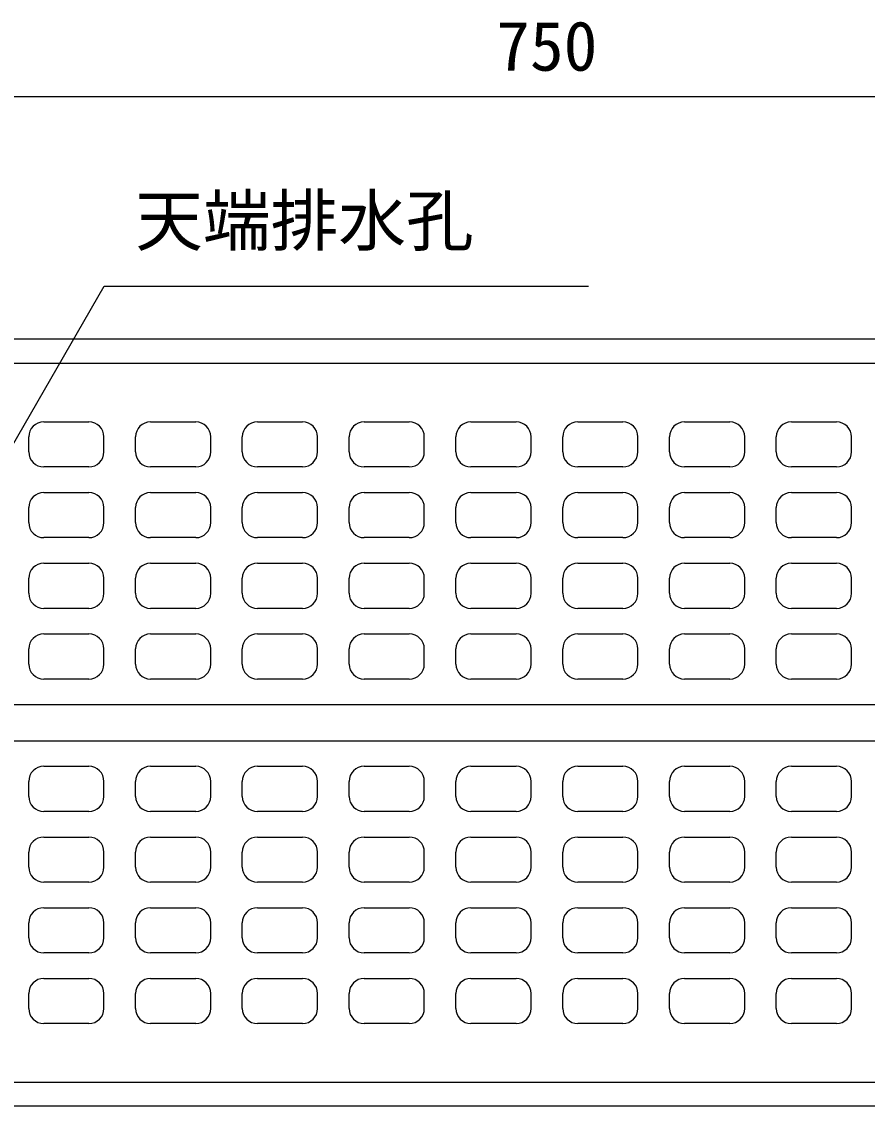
# Model space of a CAD drawing. Units: millimetres, scale not verified. Extents: x -12600 to 12600, y -5940 to 5940.
# Drawn here: x -10103 to -9541, y -5231 to -4510 of the extents above; entities that cross this region are included whole.
import ezdxf
from ezdxf.enums import TextEntityAlignment as Align

# ---------------------------------------------------------------- set-up
doc = ezdxf.new("R2010")
doc.units = ezdxf.units.MM
doc.header["$LTSCALE"] = 40
doc.linetypes.add('DOTTED', pattern=[1.75, 0.25, -1.5])
for name, color, linetype, lineweight in [('0-0_DIM', 7, 'Continuous', 25), ('0-2_HATCH', 6, 'Continuous', 25), ('0-5_OUTLINE', 3, 'Continuous', 25), ('0-6_OUTLINE2', 4, 'DOTTED', 25)]:
    doc.layers.add(name, color=color, linetype=linetype, lineweight=lineweight)
doc.styles.add('ＭＳ ゴシック', font='')
doc.styles.get('ＭＳ ゴシック').set_extended_font_data('MS Gothic')

msp = doc.modelspace()

# ---------------------------------------------------------------- linework, layer by layer
at = {"layer": '0-0_DIM'}
for p, q in [((-10209.2, -4963.52), (-10048.56, -4685.28)), ((-10048.56, -4685.28), (-9726.61, -4685.28))]:
    msp.add_line(p, q, dxfattribs=at)
msp.add_lwpolyline([(-8754.31, -4559.52), (-9129.31, -4559.52), (-9379.31, -4559.52), (-10129.31, -4559.52), (-10379.31, -4559.52), (-10754.31, -4559.52)], dxfattribs=at)
at = {"layer": '0-2_HATCH'}
for p, q in [((-10088.81, -4775.52), (-10058.81, -4775.52)), ((-10017.81, -4775.52), (-9987.81, -4775.52)), ((-9946.81, -4775.52), (-9916.81, -4775.52)), ((-9875.81, -4775.52), (-9845.81, -4775.52)), ((-9804.81, -4775.52), (-9774.81, -4775.52)), ((-9733.81, -4775.52), (-9703.81, -4775.52)), ((-9662.81, -4775.52), (-9632.81, -4775.52)), ((-9591.81, -4775.52), (-9561.81, -4775.52)), ((-10098.81, -4795.52), (-10098.81, -4785.52)), ((-10048.81, -4795.52), (-10048.81, -4785.52)), ((-10027.81, -4795.52), (-10027.81, -4785.52)), ((-9977.81, -4795.52), (-9977.81, -4785.52)), ((-9956.81, -4795.52), (-9956.81, -4785.52)), ((-9906.81, -4795.52), (-9906.81, -4785.52)), ((-9885.81, -4795.52), (-9885.81, -4785.52)), ((-9835.81, -4795.52), (-9835.81, -4785.52)), ((-9814.81, -4795.52), (-9814.81, -4785.52)), ((-9764.81, -4795.52), (-9764.81, -4785.52)), ((-9743.81, -4795.52), (-9743.81, -4785.52)), ((-9693.81, -4795.52), (-9693.81, -4785.52)), ((-9672.81, -4795.52), (-9672.81, -4785.52)), ((-9622.81, -4795.52), (-9622.81, -4785.52)), ((-9601.81, -4795.52), (-9601.81, -4785.52)), ((-9551.81, -4795.52), (-9551.81, -4785.52)), ((-10058.81, -4805.52), (-10088.81, -4805.52)), ((-9987.81, -4805.52), (-10017.81, -4805.52)), ((-9916.81, -4805.52), (-9946.81, -4805.52)), ((-9845.81, -4805.52), (-9875.81, -4805.52)), ((-9774.81, -4805.52), (-9804.81, -4805.52)), ((-9703.81, -4805.52), (-9733.81, -4805.52)), ((-9632.81, -4805.52), (-9662.81, -4805.52)), ((-9561.81, -4805.52), (-9591.81, -4805.52)), ((-10088.81, -4822.52), (-10058.81, -4822.52)), ((-10017.81, -4822.52), (-9987.81, -4822.52)), ((-9946.81, -4822.52), (-9916.81, -4822.52)), ((-9875.81, -4822.52), (-9845.81, -4822.52)), ((-9804.81, -4822.52), (-9774.81, -4822.52)), ((-9733.81, -4822.52), (-9703.81, -4822.52)), ((-9662.81, -4822.52), (-9632.81, -4822.52)), ((-9591.81, -4822.52), (-9561.81, -4822.52)), ((-10098.81, -4842.52), (-10098.81, -4832.52)), ((-10048.81, -4842.52), (-10048.81, -4832.52)), ((-10027.81, -4842.52), (-10027.81, -4832.52)), ((-9977.81, -4842.52), (-9977.81, -4832.52)), ((-9956.81, -4842.52), (-9956.81, -4832.52)), ((-9906.81, -4842.52), (-9906.81, -4832.52)), ((-9885.81, -4842.52), (-9885.81, -4832.52)), ((-9835.81, -4842.52), (-9835.81, -4832.52)), ((-9814.81, -4842.52), (-9814.81, -4832.52)), ((-9764.81, -4842.52), (-9764.81, -4832.52)), ((-9743.81, -4842.52), (-9743.81, -4832.52)), ((-9693.81, -4842.52), (-9693.81, -4832.52)), ((-9672.81, -4842.52), (-9672.81, -4832.52)), ((-9622.81, -4842.52), (-9622.81, -4832.52)), ((-9601.81, -4842.52), (-9601.81, -4832.52)), ((-9551.81, -4842.52), (-9551.81, -4832.52)), ((-10058.81, -4852.52), (-10088.81, -4852.52)), ((-9987.81, -4852.52), (-10017.81, -4852.52)), ((-9916.81, -4852.52), (-9946.81, -4852.52)), ((-9845.81, -4852.52), (-9875.81, -4852.52)), ((-9774.81, -4852.52), (-9804.81, -4852.52)), ((-9703.81, -4852.52), (-9733.81, -4852.52)), ((-9632.81, -4852.52), (-9662.81, -4852.52)), ((-9561.81, -4852.52), (-9591.81, -4852.52)), ((-10088.81, -4869.52), (-10058.81, -4869.52)), ((-10017.81, -4869.52), (-9987.81, -4869.52)), ((-9946.81, -4869.52), (-9916.81, -4869.52)), ((-9875.81, -4869.52), (-9845.81, -4869.52)), ((-9804.81, -4869.52), (-9774.81, -4869.52)), ((-9733.81, -4869.52), (-9703.81, -4869.52)), ((-9662.81, -4869.52), (-9632.81, -4869.52)), ((-9591.81, -4869.52), (-9561.81, -4869.52)), ((-10098.81, -4889.52), (-10098.81, -4879.52)), ((-10048.81, -4889.52), (-10048.81, -4879.52)), ((-10027.81, -4889.52), (-10027.81, -4879.52)), ((-9977.81, -4889.52), (-9977.81, -4879.52)), ((-9956.81, -4889.52), (-9956.81, -4879.52)), ((-9906.81, -4889.52), (-9906.81, -4879.52)), ((-9885.81, -4889.52), (-9885.81, -4879.52)), ((-9835.81, -4889.52), (-9835.81, -4879.52)), ((-9814.81, -4889.52), (-9814.81, -4879.52)), ((-9764.81, -4889.52), (-9764.81, -4879.52)), ((-9743.81, -4889.52), (-9743.81, -4879.52)), ((-9693.81, -4889.52), (-9693.81, -4879.52)), ((-9672.81, -4889.52), (-9672.81, -4879.52)), ((-9622.81, -4889.52), (-9622.81, -4879.52)), ((-9601.81, -4889.52), (-9601.81, -4879.52)), ((-9551.81, -4889.52), (-9551.81, -4879.52)), ((-10058.81, -4899.52), (-10088.81, -4899.52)), ((-9987.81, -4899.52), (-10017.81, -4899.52)), ((-9916.81, -4899.52), (-9946.81, -4899.52)), ((-9845.81, -4899.52), (-9875.81, -4899.52)), ((-9774.81, -4899.52), (-9804.81, -4899.52)), ((-9703.81, -4899.52), (-9733.81, -4899.52)), ((-9632.81, -4899.52), (-9662.81, -4899.52)), ((-9561.81, -4899.52), (-9591.81, -4899.52)), ((-10088.81, -4916.52), (-10058.81, -4916.52)), ((-10017.81, -4916.52), (-9987.81, -4916.52)), ((-9946.81, -4916.52), (-9916.81, -4916.52)), ((-9875.81, -4916.52), (-9845.81, -4916.52)), ((-9804.81, -4916.52), (-9774.81, -4916.52)), ((-9733.81, -4916.52), (-9703.81, -4916.52)), ((-9662.81, -4916.52), (-9632.81, -4916.52)), ((-9591.81, -4916.52), (-9561.81, -4916.52)), ((-10098.81, -4936.52), (-10098.81, -4926.52)), ((-10048.81, -4936.52), (-10048.81, -4926.52)), ((-10027.81, -4936.52), (-10027.81, -4926.52)), ((-9977.81, -4936.52), (-9977.81, -4926.52)), ((-9956.81, -4936.52), (-9956.81, -4926.52)), ((-9906.81, -4936.52), (-9906.81, -4926.52)), ((-9885.81, -4936.52), (-9885.81, -4926.52)), ((-9835.81, -4936.52), (-9835.81, -4926.52)), ((-9814.81, -4936.52), (-9814.81, -4926.52)), ((-9764.81, -4936.52), (-9764.81, -4926.52)), ((-9743.81, -4936.52), (-9743.81, -4926.52)), ((-9693.81, -4936.52), (-9693.81, -4926.52)), ((-9672.81, -4936.52), (-9672.81, -4926.52)), ((-9622.81, -4936.52), (-9622.81, -4926.52)), ((-9601.81, -4936.52), (-9601.81, -4926.52)), ((-9551.81, -4936.52), (-9551.81, -4926.52)), ((-10058.81, -4946.52), (-10088.81, -4946.52)), ((-9987.81, -4946.52), (-10017.81, -4946.52)), ((-9916.81, -4946.52), (-9946.81, -4946.52)), ((-9845.81, -4946.52), (-9875.81, -4946.52)), ((-9774.81, -4946.52), (-9804.81, -4946.52)), ((-9703.81, -4946.52), (-9733.81, -4946.52)), ((-9632.81, -4946.52), (-9662.81, -4946.52)), ((-9561.81, -4946.52), (-9591.81, -4946.52)), ((-10088.81, -5004.52), (-10058.81, -5004.52)), ((-10017.81, -5004.52), (-9987.81, -5004.52)), ((-9946.81, -5004.52), (-9916.81, -5004.52)), ((-9875.81, -5004.52), (-9845.81, -5004.52)), ((-9804.81, -5004.52), (-9774.81, -5004.52)), ((-9733.81, -5004.52), (-9703.81, -5004.52)), ((-9662.81, -5004.52), (-9632.81, -5004.52)), ((-9591.81, -5004.52), (-9561.81, -5004.52)), ((-10098.81, -5024.52), (-10098.81, -5014.52)), ((-10048.81, -5024.52), (-10048.81, -5014.52)), ((-10027.81, -5024.52), (-10027.81, -5014.52)), ((-9977.81, -5024.52), (-9977.81, -5014.52)), ((-9956.81, -5024.52), (-9956.81, -5014.52)), ((-9906.81, -5024.52), (-9906.81, -5014.52)), ((-9885.81, -5024.52), (-9885.81, -5014.52)), ((-9835.81, -5024.52), (-9835.81, -5014.52)), ((-9814.81, -5024.52), (-9814.81, -5014.52)), ((-9764.81, -5024.52), (-9764.81, -5014.52)), ((-9743.81, -5024.52), (-9743.81, -5014.52)), ((-9693.81, -5024.52), (-9693.81, -5014.52)), ((-9672.81, -5024.52), (-9672.81, -5014.52)), ((-9622.81, -5024.52), (-9622.81, -5014.52)), ((-9601.81, -5024.52), (-9601.81, -5014.52)), ((-9551.81, -5024.52), (-9551.81, -5014.52)), ((-10058.81, -5034.52), (-10088.81, -5034.52)), ((-9987.81, -5034.52), (-10017.81, -5034.52)), ((-9916.81, -5034.52), (-9946.81, -5034.52)), ((-9845.81, -5034.52), (-9875.81, -5034.52)), ((-9774.81, -5034.52), (-9804.81, -5034.52)), ((-9703.81, -5034.52), (-9733.81, -5034.52)), ((-9632.81, -5034.52), (-9662.81, -5034.52)), ((-9561.81, -5034.52), (-9591.81, -5034.52)), ((-10088.81, -5051.52), (-10058.81, -5051.52)), ((-10017.81, -5051.52), (-9987.81, -5051.52)), ((-9946.81, -5051.52), (-9916.81, -5051.52)), ((-9875.81, -5051.52), (-9845.81, -5051.52)), ((-9804.81, -5051.52), (-9774.81, -5051.52)), ((-9733.81, -5051.52), (-9703.81, -5051.52)), ((-9662.81, -5051.52), (-9632.81, -5051.52)), ((-9591.81, -5051.52), (-9561.81, -5051.52)), ((-10098.81, -5071.52), (-10098.81, -5061.52)), ((-10048.81, -5071.52), (-10048.81, -5061.52)), ((-10027.81, -5071.52), (-10027.81, -5061.52)), ((-9977.81, -5071.52), (-9977.81, -5061.52)), ((-9956.81, -5071.52), (-9956.81, -5061.52)), ((-9906.81, -5071.52), (-9906.81, -5061.52)), ((-9885.81, -5071.52), (-9885.81, -5061.52)), ((-9835.81, -5071.52), (-9835.81, -5061.52)), ((-9814.81, -5071.52), (-9814.81, -5061.52)), ((-9764.81, -5071.52), (-9764.81, -5061.52)), ((-9743.81, -5071.52), (-9743.81, -5061.52)), ((-9693.81, -5071.52), (-9693.81, -5061.52)), ((-9672.81, -5071.52), (-9672.81, -5061.52)), ((-9622.81, -5071.52), (-9622.81, -5061.52)), ((-9601.81, -5071.52), (-9601.81, -5061.52)), ((-9551.81, -5071.52), (-9551.81, -5061.52)), ((-10058.81, -5081.52), (-10088.81, -5081.52)), ((-9987.81, -5081.52), (-10017.81, -5081.52)), ((-9916.81, -5081.52), (-9946.81, -5081.52)), ((-9845.81, -5081.52), (-9875.81, -5081.52)), ((-9774.81, -5081.52), (-9804.81, -5081.52)), ((-9703.81, -5081.52), (-9733.81, -5081.52)), ((-9632.81, -5081.52), (-9662.81, -5081.52)), ((-9561.81, -5081.52), (-9591.81, -5081.52)), ((-10088.81, -5098.52), (-10058.81, -5098.52)), ((-10017.81, -5098.52), (-9987.81, -5098.52)), ((-9946.81, -5098.52), (-9916.81, -5098.52)), ((-9875.81, -5098.52), (-9845.81, -5098.52)), ((-9804.81, -5098.52), (-9774.81, -5098.52)), ((-9733.81, -5098.52), (-9703.81, -5098.52)), ((-9662.81, -5098.52), (-9632.81, -5098.52)), ((-9591.81, -5098.52), (-9561.81, -5098.52)), ((-10098.81, -5118.52), (-10098.81, -5108.52)), ((-10048.81, -5118.52), (-10048.81, -5108.52)), ((-10027.81, -5118.52), (-10027.81, -5108.52)), ((-9977.81, -5118.52), (-9977.81, -5108.52)), ((-9956.81, -5118.52), (-9956.81, -5108.52)), ((-9906.81, -5118.52), (-9906.81, -5108.52)), ((-9885.81, -5118.52), (-9885.81, -5108.52)), ((-9835.81, -5118.52), (-9835.81, -5108.52)), ((-9814.81, -5118.52), (-9814.81, -5108.52)), ((-9764.81, -5118.52), (-9764.81, -5108.52)), ((-9743.81, -5118.52), (-9743.81, -5108.52)), ((-9693.81, -5118.52), (-9693.81, -5108.52)), ((-9672.81, -5118.52), (-9672.81, -5108.52)), ((-9622.81, -5118.52), (-9622.81, -5108.52)), ((-9601.81, -5118.52), (-9601.81, -5108.52)), ((-9551.81, -5118.52), (-9551.81, -5108.52)), ((-10058.81, -5128.52), (-10088.81, -5128.52)), ((-9987.81, -5128.52), (-10017.81, -5128.52)), ((-9916.81, -5128.52), (-9946.81, -5128.52)), ((-9845.81, -5128.52), (-9875.81, -5128.52)), ((-9774.81, -5128.52), (-9804.81, -5128.52)), ((-9703.81, -5128.52), (-9733.81, -5128.52)), ((-9632.81, -5128.52), (-9662.81, -5128.52)), ((-9561.81, -5128.52), (-9591.81, -5128.52)), ((-10088.81, -5145.52), (-10058.81, -5145.52)), ((-10017.81, -5145.52), (-9987.81, -5145.52)), ((-9946.81, -5145.52), (-9916.81, -5145.52)), ((-9875.81, -5145.52), (-9845.81, -5145.52)), ((-9804.81, -5145.52), (-9774.81, -5145.52)), ((-9733.81, -5145.52), (-9703.81, -5145.52)), ((-9662.81, -5145.52), (-9632.81, -5145.52)), ((-9591.81, -5145.52), (-9561.81, -5145.52)), ((-10098.81, -5165.52), (-10098.81, -5155.52)), ((-10048.81, -5165.52), (-10048.81, -5155.52)), ((-10027.81, -5165.52), (-10027.81, -5155.52)), ((-9977.81, -5165.52), (-9977.81, -5155.52)), ((-9956.81, -5165.52), (-9956.81, -5155.52)), ((-9906.81, -5165.52), (-9906.81, -5155.52)), ((-9885.81, -5165.52), (-9885.81, -5155.52)), ((-9835.81, -5165.52), (-9835.81, -5155.52)), ((-9814.81, -5165.52), (-9814.81, -5155.52)), ((-9764.81, -5165.52), (-9764.81, -5155.52)), ((-9743.81, -5165.52), (-9743.81, -5155.52)), ((-9693.81, -5165.52), (-9693.81, -5155.52)), ((-9672.81, -5165.52), (-9672.81, -5155.52)), ((-9622.81, -5165.52), (-9622.81, -5155.52)), ((-9601.81, -5165.52), (-9601.81, -5155.52)), ((-9551.81, -5165.52), (-9551.81, -5155.52)), ((-10058.81, -5175.52), (-10088.81, -5175.52)), ((-9987.81, -5175.52), (-10017.81, -5175.52)), ((-9916.81, -5175.52), (-9946.81, -5175.52)), ((-9845.81, -5175.52), (-9875.81, -5175.52)), ((-9774.81, -5175.52), (-9804.81, -5175.52)), ((-9703.81, -5175.52), (-9733.81, -5175.52)), ((-9632.81, -5175.52), (-9662.81, -5175.52)), ((-9561.81, -5175.52), (-9591.81, -5175.52))]:
    msp.add_line(p, q, dxfattribs=at)
for centre, start, end in [((-10088.81, -4785.52), 90, 180), ((-10058.81, -4785.52), 0, 90), ((-10017.81, -4785.52), 90, 180), ((-9987.81, -4785.52), 0, 90), ((-9946.81, -4785.52), 90, 180), ((-9916.81, -4785.52), 0, 90), ((-9875.81, -4785.52), 90, 180), ((-9845.81, -4785.52), 0, 90), ((-9804.81, -4785.52), 90, 180), ((-9774.81, -4785.52), 0, 90), ((-9733.81, -4785.52), 90, 180), ((-9703.81, -4785.52), 0, 90), ((-9662.81, -4785.52), 90, 180), ((-9632.81, -4785.52), 0, 90), ((-9591.81, -4785.52), 90, 180), ((-9561.81, -4785.52), 0, 90), ((-10088.81, -4795.52), 180, 270), ((-10058.81, -4795.52), 270, 0), ((-10017.81, -4795.52), 180, 270), ((-9987.81, -4795.52), 270, 0), ((-9946.81, -4795.52), 180, 270), ((-9916.81, -4795.52), 270, 0), ((-9875.81, -4795.52), 180, 270), ((-9845.81, -4795.52), 270, 0), ((-9804.81, -4795.52), 180, 270), ((-9774.81, -4795.52), 270, 0), ((-9733.81, -4795.52), 180, 270), ((-9703.81, -4795.52), 270, 0), ((-9662.81, -4795.52), 180, 270), ((-9632.81, -4795.52), 270, 0), ((-9591.81, -4795.52), 180, 270), ((-9561.81, -4795.52), 270, 0), ((-10088.81, -4832.52), 90, 180), ((-10058.81, -4832.52), 0, 90), ((-10017.81, -4832.52), 90, 180), ((-9987.81, -4832.52), 0, 90), ((-9946.81, -4832.52), 90, 180), ((-9916.81, -4832.52), 0, 90), ((-9875.81, -4832.52), 90, 180), ((-9845.81, -4832.52), 0, 90), ((-9804.81, -4832.52), 90, 180), ((-9774.81, -4832.52), 0, 90), ((-9733.81, -4832.52), 90, 180), ((-9703.81, -4832.52), 0, 90), ((-9662.81, -4832.52), 90, 180), ((-9632.81, -4832.52), 0, 90), ((-9591.81, -4832.52), 90, 180), ((-9561.81, -4832.52), 0, 90), ((-10088.81, -4842.52), 180, 270), ((-10058.81, -4842.52), 270, 0), ((-10017.81, -4842.52), 180, 270), ((-9987.81, -4842.52), 270, 0), ((-9946.81, -4842.52), 180, 270), ((-9916.81, -4842.52), 270, 0), ((-9875.81, -4842.52), 180, 270), ((-9845.81, -4842.52), 270, 0), ((-9804.81, -4842.52), 180, 270), ((-9774.81, -4842.52), 270, 0), ((-9733.81, -4842.52), 180, 270), ((-9703.81, -4842.52), 270, 0), ((-9662.81, -4842.52), 180, 270), ((-9632.81, -4842.52), 270, 0), ((-9591.81, -4842.52), 180, 270), ((-9561.81, -4842.52), 270, 0), ((-10088.81, -4879.52), 90, 180), ((-10058.81, -4879.52), 0, 90), ((-10017.81, -4879.52), 90, 180), ((-9987.81, -4879.52), 0, 90), ((-9946.81, -4879.52), 90, 180), ((-9916.81, -4879.52), 0, 90), ((-9875.81, -4879.52), 90, 180), ((-9845.81, -4879.52), 0, 90), ((-9804.81, -4879.52), 90, 180), ((-9774.81, -4879.52), 0, 90), ((-9733.81, -4879.52), 90, 180), ((-9703.81, -4879.52), 0, 90), ((-9662.81, -4879.52), 90, 180), ((-9632.81, -4879.52), 0, 90), ((-9591.81, -4879.52), 90, 180), ((-9561.81, -4879.52), 0, 90), ((-10088.81, -4889.52), 180, 270), ((-10058.81, -4889.52), 270, 0), ((-10017.81, -4889.52), 180, 270), ((-9987.81, -4889.52), 270, 0), ((-9946.81, -4889.52), 180, 270), ((-9916.81, -4889.52), 270, 0), ((-9875.81, -4889.52), 180, 270), ((-9845.81, -4889.52), 270, 0), ((-9804.81, -4889.52), 180, 270), ((-9774.81, -4889.52), 270, 0), ((-9733.81, -4889.52), 180, 270), ((-9703.81, -4889.52), 270, 0), ((-9662.81, -4889.52), 180, 270), ((-9632.81, -4889.52), 270, 0), ((-9591.81, -4889.52), 180, 270), ((-9561.81, -4889.52), 270, 0), ((-10088.81, -4926.52), 90, 180), ((-10058.81, -4926.52), 0, 90), ((-10017.81, -4926.52), 90, 180), ((-9987.81, -4926.52), 0, 90), ((-9946.81, -4926.52), 90, 180), ((-9916.81, -4926.52), 0, 90), ((-9875.81, -4926.52), 90, 180), ((-9845.81, -4926.52), 0, 90), ((-9804.81, -4926.52), 90, 180), ((-9774.81, -4926.52), 0, 90), ((-9733.81, -4926.52), 90, 180), ((-9703.81, -4926.52), 0, 90), ((-9662.81, -4926.52), 90, 180), ((-9632.81, -4926.52), 0, 90), ((-9591.81, -4926.52), 90, 180), ((-9561.81, -4926.52), 0, 90), ((-10088.81, -4936.52), 180, 270), ((-10058.81, -4936.52), 270, 0), ((-10017.81, -4936.52), 180, 270), ((-9987.81, -4936.52), 270, 0), ((-9946.81, -4936.52), 180, 270), ((-9916.81, -4936.52), 270, 0), ((-9875.81, -4936.52), 180, 270), ((-9845.81, -4936.52), 270, 0), ((-9804.81, -4936.52), 180, 270), ((-9774.81, -4936.52), 270, 0), ((-9733.81, -4936.52), 180, 270), ((-9703.81, -4936.52), 270, 0), ((-9662.81, -4936.52), 180, 270), ((-9632.81, -4936.52), 270, 0), ((-9591.81, -4936.52), 180, 270), ((-9561.81, -4936.52), 270, 0), ((-10088.81, -5014.52), 90, 180), ((-10058.81, -5014.52), 0, 90), ((-10017.81, -5014.52), 90, 180), ((-9987.81, -5014.52), 0, 90), ((-9946.81, -5014.52), 90, 180), ((-9916.81, -5014.52), 0, 90), ((-9875.81, -5014.52), 90, 180), ((-9845.81, -5014.52), 0, 90), ((-9804.81, -5014.52), 90, 180), ((-9774.81, -5014.52), 0, 90), ((-9733.81, -5014.52), 90, 180), ((-9703.81, -5014.52), 0, 90), ((-9662.81, -5014.52), 90, 180), ((-9632.81, -5014.52), 0, 90), ((-9591.81, -5014.52), 90, 180), ((-9561.81, -5014.52), 0, 90), ((-10088.81, -5024.52), 180, 270), ((-10058.81, -5024.52), 270, 0), ((-10017.81, -5024.52), 180, 270), ((-9987.81, -5024.52), 270, 0), ((-9946.81, -5024.52), 180, 270), ((-9916.81, -5024.52), 270, 0), ((-9875.81, -5024.52), 180, 270), ((-9845.81, -5024.52), 270, 0), ((-9804.81, -5024.52), 180, 270), ((-9774.81, -5024.52), 270, 0), ((-9733.81, -5024.52), 180, 270), ((-9703.81, -5024.52), 270, 0), ((-9662.81, -5024.52), 180, 270), ((-9632.81, -5024.52), 270, 0), ((-9591.81, -5024.52), 180, 270), ((-9561.81, -5024.52), 270, 0), ((-10088.81, -5061.52), 90, 180), ((-10058.81, -5061.52), 0, 90), ((-10017.81, -5061.52), 90, 180), ((-9987.81, -5061.52), 0, 90), ((-9946.81, -5061.52), 90, 180), ((-9916.81, -5061.52), 0, 90), ((-9875.81, -5061.52), 90, 180), ((-9845.81, -5061.52), 0, 90), ((-9804.81, -5061.52), 90, 180), ((-9774.81, -5061.52), 0, 90), ((-9733.81, -5061.52), 90, 180), ((-9703.81, -5061.52), 0, 90), ((-9662.81, -5061.52), 90, 180), ((-9632.81, -5061.52), 0, 90), ((-9591.81, -5061.52), 90, 180), ((-9561.81, -5061.52), 0, 90), ((-10088.81, -5071.52), 180, 270), ((-10058.81, -5071.52), 270, 0), ((-10017.81, -5071.52), 180, 270), ((-9987.81, -5071.52), 270, 0), ((-9946.81, -5071.52), 180, 270), ((-9916.81, -5071.52), 270, 0), ((-9875.81, -5071.52), 180, 270), ((-9845.81, -5071.52), 270, 0), ((-9804.81, -5071.52), 180, 270), ((-9774.81, -5071.52), 270, 0), ((-9733.81, -5071.52), 180, 270), ((-9703.81, -5071.52), 270, 0), ((-9662.81, -5071.52), 180, 270), ((-9632.81, -5071.52), 270, 0), ((-9591.81, -5071.52), 180, 270), ((-9561.81, -5071.52), 270, 0), ((-10088.81, -5108.52), 90, 180), ((-10058.81, -5108.52), 0, 90), ((-10017.81, -5108.52), 90, 180), ((-9987.81, -5108.52), 0, 90), ((-9946.81, -5108.52), 90, 180), ((-9916.81, -5108.52), 0, 90), ((-9875.81, -5108.52), 90, 180), ((-9845.81, -5108.52), 0, 90), ((-9804.81, -5108.52), 90, 180), ((-9774.81, -5108.52), 0, 90), ((-9733.81, -5108.52), 90, 180), ((-9703.81, -5108.52), 0, 90), ((-9662.81, -5108.52), 90, 180), ((-9632.81, -5108.52), 0, 90), ((-9591.81, -5108.52), 90, 180), ((-9561.81, -5108.52), 0, 90), ((-10088.81, -5118.52), 180, 270), ((-10058.81, -5118.52), 270, 0), ((-10017.81, -5118.52), 180, 270), ((-9987.81, -5118.52), 270, 0), ((-9946.81, -5118.52), 180, 270), ((-9916.81, -5118.52), 270, 0), ((-9875.81, -5118.52), 180, 270), ((-9845.81, -5118.52), 270, 0), ((-9804.81, -5118.52), 180, 270), ((-9774.81, -5118.52), 270, 0), ((-9733.81, -5118.52), 180, 270), ((-9703.81, -5118.52), 270, 0), ((-9662.81, -5118.52), 180, 270), ((-9632.81, -5118.52), 270, 0), ((-9591.81, -5118.52), 180, 270), ((-9561.81, -5118.52), 270, 0), ((-10088.81, -5155.52), 90, 180), ((-10058.81, -5155.52), 0, 90), ((-10017.81, -5155.52), 90, 180), ((-9987.81, -5155.52), 0, 90), ((-9946.81, -5155.52), 90, 180), ((-9916.81, -5155.52), 0, 90), ((-9875.81, -5155.52), 90, 180), ((-9845.81, -5155.52), 0, 90), ((-9804.81, -5155.52), 90, 180), ((-9774.81, -5155.52), 0, 90), ((-9733.81, -5155.52), 90, 180), ((-9703.81, -5155.52), 0, 90), ((-9662.81, -5155.52), 90, 180), ((-9632.81, -5155.52), 0, 90), ((-9591.81, -5155.52), 90, 180), ((-9561.81, -5155.52), 0, 90), ((-10088.81, -5165.52), 180, 270), ((-10058.81, -5165.52), 270, 0), ((-10017.81, -5165.52), 180, 270), ((-9987.81, -5165.52), 270, 0), ((-9946.81, -5165.52), 180, 270), ((-9916.81, -5165.52), 270, 0), ((-9875.81, -5165.52), 180, 270), ((-9845.81, -5165.52), 270, 0), ((-9804.81, -5165.52), 180, 270), ((-9774.81, -5165.52), 270, 0), ((-9733.81, -5165.52), 180, 270), ((-9703.81, -5165.52), 270, 0), ((-9662.81, -5165.52), 180, 270), ((-9632.81, -5165.52), 270, 0), ((-9591.81, -5165.52), 180, 270), ((-9561.81, -5165.52), 270, 0)]:
    msp.add_arc(centre, 10, start, end, dxfattribs=at)
at = {"layer": '0-5_OUTLINE'}
for p, q in [((-8760.31, -4720.52), (-10748.31, -4720.52)), ((-10754.31, -4736.52), (-8754.31, -4736.52)), ((-10754.31, -5214.52), (-8754.31, -5214.52)), ((-8760.31, -5230.52), (-10748.31, -5230.52))]:
    msp.add_line(p, q, dxfattribs=at)
at = {"layer": '0-6_OUTLINE2', "linetype": 'Continuous'}
for p, q in [((-10754.31, -4963.52), (-8754.31, -4963.52)), ((-10754.31, -4987.52), (-8754.31, -4987.52))]:
    msp.add_line(p, q, dxfattribs=at)

# ---------------------------------------------------------------- texts
at = {"layer": '0-0_DIM', "style": 'ＭＳ ゴシック'}
for s, p in [('750', (-9788.06, -4552.02)), ('天端排水孔', (-10027.99, -4668.1))]:
    msp.add_text(s, height=32.99, dxfattribs=at).set_placement(p, align=Align.BOTTOM_LEFT)

doc.saveas('drawing.dxf')
